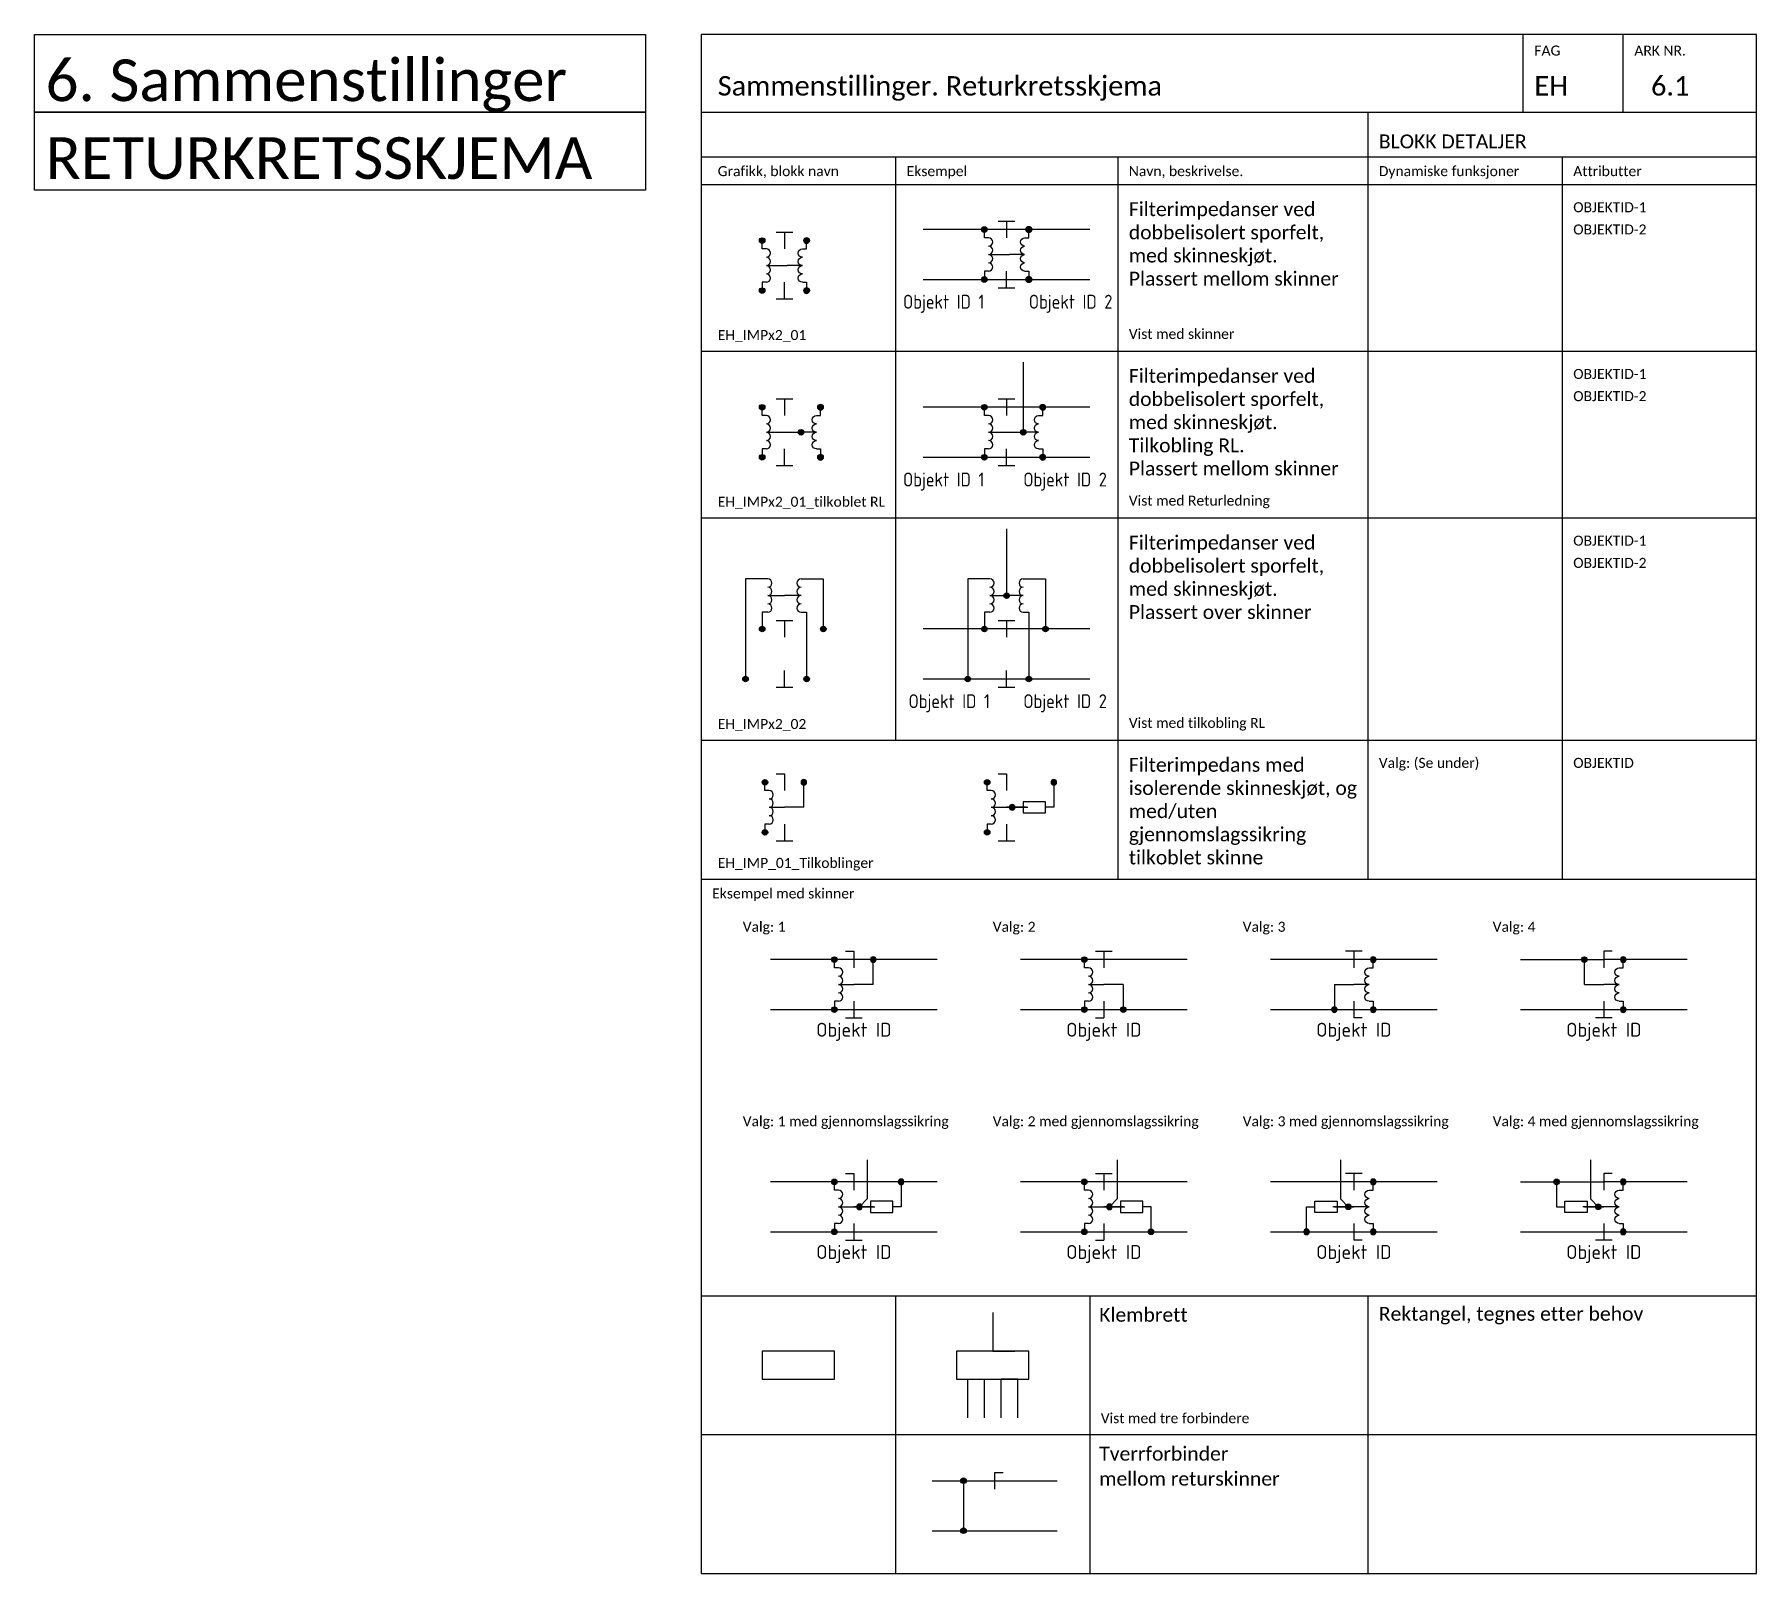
# Model space of a CAD drawing. Header units: metres. Extents: x -951 to 2504, y -1674 to 782.
# Drawn here: x 1135.6 to 1445.6, y -1317 to -1040 of the extents above; entities that cross this region are included whole.
import ezdxf
from ezdxf.enums import TextEntityAlignment as Align

# ---------------------------------------------------------------- set-up
doc = ezdxf.new("R2010")
doc.units = ezdxf.units.M
doc.layers.get('0').update_dxf_attribs({"color": 211})
doc.layers.add('JBTEH_ATT_OBJEKTID', color=2, linetype='Continuous', lineweight=25)
for name, color, linetype in [('JBTEH_Komponenter', 4, 'Continuous'), ('JBTEH_LED_Returledning', 4, 'RETURLEDNING'), ('JBTEH_Skinne_isolert_signal', 240, 'Continuous'), ('JBTEH_Skinne_jordet_retur', 4, 'Continuous'), ('RAMME', 5, 'Continuous'), ('RAMME SYMBOLER', 4, 'Continuous'), ('RAMME TEKST', 7, 'Continuous')]:
    doc.layers.add(name, color=color, linetype=linetype)
doc.styles.add('Calibri', font='calibri.ttf')
doc.styles.add('ISO25', font='iso3098.shx', dxfattribs={"height": 2.5})
doc.linetypes.add('RETURLEDNING', pattern='A,3.2,[133,ltypeshp,S=0.5,R=0,X=0,Y=0],-1,3.2', length=7.4)

# ---------------------------------------------------------------- blocks, each defined once
blk = doc.blocks.new('EH_Koblingspunkt')
h = blk.add_hatch(color=256)
h.dxf.hatch_style = 1
edge = h.paths.add_edge_path()
edge.add_arc((0, 0), 0.5, 0, 360)
blk.add_circle((0, 0), 0.5)
blk = doc.blocks.new('EH_IMPx2_02')
for p, q in [((-3, 18), (-7, 18)), ((-7, 18), (-7, 0)), ((3, 18), (7, 18)), ((7, 18), (7, 9)), ((-3, 15), (0, 15)), ((3, 15), (0, 15)), ((-3, 12), (-4, 12)), ((-4, 12), (-4, 9)), ((-1.5, 10.5), (1.5, 10.5)), ((0, 10.5), (0, 7.5)), ((3, 12), (4, 12)), ((4, 12), (4, 0)), ((-7, 9), (-7, 0)), ((0, -1.5), (0, 1.5)), ((-1.5, -1.5), (1.5, -1.5))]:
    blk.add_line(p, q)
for centre, start, end in [((-3, 17.25), 270, 90), ((-3, 15.75), 270, 90), ((3, 17.25), 90, 270), ((3, 15.75), 90, 270), ((-3, 14.25), 270, 90), ((-3, 12.75), 270, 90), ((3, 14.25), 90, 270), ((3, 12.75), 90, 270)]:
    blk.add_arc(centre, 0.75, start, end)
for p in [(-4, 9), (-4, 9), (7, 9), (-7, 0), (-7, 0), (4, 0)]:
    blk.add_blockref('EH_Koblingspunkt', p)
at = {"layer": 'JBTEH_ATT_OBJEKTID', "style": 'ISO25'}
blk.add_attdef('OBJEKTID-1', text='', height=2.5, dxfattribs=at).set_placement((-3, -5.25), align=Align.RIGHT)
blk.add_attdef('OBJEKTID-2', (3, -5.25), '', height=2.5, dxfattribs=at)
blk = doc.blocks.new('EH_IMP_01')
for p, q in [((0, 7.5), (0, 9)), ((0.75, 7.5), (0, 7.5)), ((0.75, 4.5), (3.5, 4.5)), ((0.75, 1.5), (0, 1.5)), ((0, 1.5), (0, 0))]:
    blk.add_line(p, q)
at = {"linetype": 'ByBlock'}
blk.add_lwpolyline([(0, 0.75), (0, 0)], dxfattribs=at)
for centre in [(0.75, 6.75), (0.75, 5.25), (0.75, 3.75), (0.75, 2.25)]:
    blk.add_arc(centre, 0.75, 270, 90)
for p in [(0, 9), (0, 0)]:
    blk.add_blockref('EH_Koblingspunkt', p)
at = {"layer": 'JBTEH_ATT_OBJEKTID', "style": 'ISO25', "flags": 4}
blk.add_attdef('OBJEKTID', text='', height=2.5, dxfattribs=at).set_placement((0, -3.25), align=Align.MIDDLE)
blk = doc.blocks.new('EH_IMPx2_01')
for p, q in [((-1.5, 10.5), (1.5, 10.5)), ((0, 10.5), (0, 7.5)), ((-0.5, 4.5), (0.5, 4.5)), ((0, -1.5), (0, 1.5)), ((-1.5, -1.5), (1.5, -1.5))]:
    blk.add_line(p, q)
for name, p in [('EH_IMP_01', (-4, 0)), ('EH_Koblingspunkt', (-4, 9)), ('EH_Koblingspunkt', (4, 9)), ('EH_Koblingspunkt', (-4, 0)), ('EH_Koblingspunkt', (4, 0))]:
    blk.add_blockref(name, p)
at = {"xscale": -1}
blk.add_blockref('EH_IMP_01', (4, 0), dxfattribs=at)
at = {"layer": 'JBTEH_ATT_OBJEKTID', "style": 'ISO25'}
blk.add_attdef('OBJEKTID-1', text='', height=2.5, dxfattribs=at).set_placement((-4, -5.25), align=Align.RIGHT)
blk.add_attdef('OBJEKTID-2', (4, -5.25), '', height=2.5, dxfattribs=at)
blk = doc.blocks.new('EH_IMPx2_01_tilkoblet RL')
for p, q in [((-1.5, 10.5), (1.5, 10.5)), ((0, 10.5), (0, 7.5)), ((-0.5, 4.5), (3, 4.5)), ((0, -1.5), (0, 1.5)), ((-1.5, -1.5), (1.5, -1.5))]:
    blk.add_line(p, q)
for name, p in [('EH_IMP_01', (-4, 0)), ('EH_Koblingspunkt', (-4, 9)), ('EH_Koblingspunkt', (6.5, 9)), ('EH_Koblingspunkt', (3, 4.5)), ('EH_Koblingspunkt', (-4, 0)), ('EH_Koblingspunkt', (6.5, 0))]:
    blk.add_blockref(name, p)
at = {"xscale": -1}
blk.add_blockref('EH_IMP_01', (6.5, 0), dxfattribs=at)
at = {"layer": 'JBTEH_ATT_OBJEKTID', "style": 'ISO25'}
blk.add_attdef('OBJEKTID-1', text='', height=2.5, dxfattribs=at).set_placement((-4, -5.25), align=Align.RIGHT)
blk.add_attdef('OBJEKTID-2', (3, -5.25), '', height=2.5, dxfattribs=at)
blk = doc.blocks.new('EH_Gjennomslagssikring')
for p, q in [((-1, 7), (-1, 3)), ((1, 7), (-1, 7)), ((1, 3), (1, 7)), ((0, 3), (0, 3.8)), ((-1, 3), (1, 3)), ((0, 0), (0, 3))]:
    blk.add_line(p, q)
blk.add_solid([(0.8, 3.8), (-0.8, 3.8), (0, 5.4), (0.8, 3.8)])
blk = doc.blocks.new('*U120')
for p, q in [((-1.5, 10.5), (0, 10.5)), ((0, 10.5), (0, 7.5)), ((8.5, 9), (8.5, 4.5)), ((3.5, 4.5), (0, 4.5)), ((8.5, 4.5), (7, 4.5)), ((0, 1.5), (0, -1.5)), ((-1.5, -1.5), (0, -1.5)), ((0, -1.5), (1.5, -1.5))]:
    blk.add_line(p, q)
for name, p in [('EH_IMP_01', (-3.5, 0)), ('EH_Koblingspunkt', (-3.5, 9)), ('EH_Koblingspunkt', (-3.5, 0))]:
    blk.add_blockref(name, p)
at = {"xscale": -1, "rotation": 180}
for p in [(8.5, 9), (1, 4.5)]:
    blk.add_blockref('EH_Koblingspunkt', p, dxfattribs=at)
at = {"rotation": 270}
blk.add_blockref('EH_Gjennomslagssikring', (0, 4.5), dxfattribs=at)
at = {"layer": 'JBTEH_ATT_OBJEKTID', "style": 'ISO25', "flags": 4}
blk.add_attdef('OBJEKTID', text='', height=2.5, dxfattribs=at).set_placement((0, -4), align=Align.MIDDLE)
blk = doc.blocks.new('*U121')
for p, q in [((-1.5, 10.5), (0, 10.5)), ((0, 10.5), (1.5, 10.5)), ((0, 10.5), (0, 7.5)), ((3.5, 4.5), (0, 4.5)), ((8.5, 4.5), (7, 4.5)), ((8.5, 0), (8.5, 4.5)), ((0, 1.5), (0, -1.5)), ((-1.5, -1.5), (0, -1.5))]:
    blk.add_line(p, q)
for name, p in [('EH_IMP_01', (-3.5, 0)), ('EH_Koblingspunkt', (-3.5, 9)), ('EH_Koblingspunkt', (-3.5, 0)), ('EH_Koblingspunkt', (8.5, 0))]:
    blk.add_blockref(name, p)
at = {"rotation": 270}
blk.add_blockref('EH_Gjennomslagssikring', (0, 4.5), dxfattribs=at)
at = {"xscale": -1, "rotation": 180}
blk.add_blockref('EH_Koblingspunkt', (1, 4.5), dxfattribs=at)
at = {"layer": 'JBTEH_ATT_OBJEKTID', "style": 'ISO25', "flags": 4}
blk.add_attdef('OBJEKTID', text='', height=2.5, dxfattribs=at).set_placement((0, -4), align=Align.MIDDLE)
blk = doc.blocks.new('*U123')
for p, q in [((1.5, 10.5), (0, 10.5)), ((0, 10.5), (0, 7.5)), ((-8.5, 9), (-8.5, 4.5)), ((-8.5, 4.5), (-7, 4.5)), ((-3.5, 4.5), (0, 4.5)), ((0, 1.5), (0, -1.5)), ((0, -1.5), (-1.5, -1.5)), ((1.5, -1.5), (0, -1.5))]:
    blk.add_line(p, q)
at = {"rotation": 180.0000000000087}
for p in [(-8.5, 9), (-1, 4.5)]:
    blk.add_blockref('EH_Koblingspunkt', p, dxfattribs=at)
at = {"xscale": -1}
for name, p, rotation in [('EH_IMP_01', (3.5, 0), 8.633094239485217e-12), ('EH_Koblingspunkt', (3.5, 9), 8.633094239485217e-12), ('EH_Gjennomslagssikring', (0, 4.5), 90.00000000000873), ('EH_Koblingspunkt', (3.5, 0), 8.633094239485217e-12)]:
    blk.add_blockref(name, p, dxfattribs=dict(at, rotation=rotation))
at = {"layer": 'JBTEH_ATT_OBJEKTID', "style": 'ISO25', "flags": 4}
blk.add_attdef('OBJEKTID', text='', height=2.5, dxfattribs=at).set_placement((0, -4), align=Align.MIDDLE)
blk = doc.blocks.new('*U122')
for p, q in [((0, 10.5), (-1.5, 10.5)), ((1.5, 10.5), (0, 10.5)), ((0, 10.5), (0, 7.5)), ((-8.5, 0), (-8.5, 4.5)), ((-8.5, 4.5), (-7, 4.5)), ((-3.5, 4.5), (0, 4.5)), ((0, 1.5), (0, -1.5)), ((1.5, -1.5), (0, -1.5))]:
    blk.add_line(p, q)
at = {"xscale": -1}
for name, p, rotation in [('EH_IMP_01', (3.5, 0), 8.633094239485217e-12), ('EH_Koblingspunkt', (3.5, 9), 8.633094239485217e-12), ('EH_Gjennomslagssikring', (0, 4.5), 90.00000000000873), ('EH_Koblingspunkt', (-8.5, 0), 8.633094239485217e-12), ('EH_Koblingspunkt', (3.5, 0), 8.633094239485217e-12)]:
    blk.add_blockref(name, p, dxfattribs=dict(at, rotation=rotation))
at = {"rotation": 180.0000000000087}
blk.add_blockref('EH_Koblingspunkt', (-1, 4.5), dxfattribs=at)
at = {"layer": 'JBTEH_ATT_OBJEKTID', "style": 'ISO25', "flags": 4}
blk.add_attdef('OBJEKTID', text='', height=2.5, dxfattribs=at).set_placement((0, -4), align=Align.MIDDLE)
blk = doc.blocks.new('*U119')
for p, q in [((-1.5, 10.5), (0, 10.5)), ((0, 10.5), (0, 7.5)), ((3.5, 4.5), (3.5, 9)), ((3.5, 4.5), (0, 4.5)), ((0, 1.5), (0, -1.5)), ((-1.5, -1.5), (0, -1.5)), ((0, -1.5), (1.5, -1.5))]:
    blk.add_line(p, q)
for name, p in [('EH_IMP_01', (-3.5, 0)), ('EH_Koblingspunkt', (-3.5, 9)), ('EH_Koblingspunkt', (-3.5, 0))]:
    blk.add_blockref(name, p)
at = {"xscale": -1, "rotation": 180}
blk.add_blockref('EH_Koblingspunkt', (3.5, 9), dxfattribs=at)
at = {"layer": 'JBTEH_ATT_OBJEKTID', "style": 'ISO25', "flags": 4}
blk.add_attdef('OBJEKTID', text='', height=2.5, dxfattribs=at).set_placement((0, -4), align=Align.MIDDLE)
blk = doc.blocks.new('*U124')
for p, q in [((-1.5, 10.5), (0, 10.5)), ((0, 10.5), (1.5, 10.5)), ((0, 10.5), (0, 7.5)), ((3.5, 4.5), (0, 4.5)), ((3.5, 4.5), (3.5, 0)), ((0, 1.5), (0, -1.5)), ((-1.5, -1.5), (0, -1.5))]:
    blk.add_line(p, q)
for name, p in [('EH_IMP_01', (-3.5, 0)), ('EH_Koblingspunkt', (-3.5, 9)), ('EH_Koblingspunkt', (-3.5, 0)), ('EH_Koblingspunkt', (3.5, 0))]:
    blk.add_blockref(name, p)
at = {"layer": 'JBTEH_ATT_OBJEKTID', "style": 'ISO25', "flags": 4}
blk.add_attdef('OBJEKTID', text='', height=2.5, dxfattribs=at).set_placement((0, -4), align=Align.MIDDLE)
blk = doc.blocks.new('*U126')
for p, q in [((1.5, 10.5), (0, 10.5)), ((0, 10.5), (0, 7.5)), ((-3.5, 4.5), (-3.5, 9)), ((-3.5, 4.5), (0, 4.5)), ((0, 1.5), (0, -1.5)), ((0, -1.5), (-1.5, -1.5)), ((1.5, -1.5), (0, -1.5))]:
    blk.add_line(p, q)
at = {"rotation": 180.0000000000087}
blk.add_blockref('EH_Koblingspunkt', (-3.5, 9), dxfattribs=at)
at = {"xscale": -1, "rotation": 8.633094239485217e-12}
for name, p in [('EH_IMP_01', (3.5, 0)), ('EH_Koblingspunkt', (3.5, 9)), ('EH_Koblingspunkt', (3.5, 0))]:
    blk.add_blockref(name, p, dxfattribs=at)
at = {"layer": 'JBTEH_ATT_OBJEKTID', "style": 'ISO25', "flags": 4}
blk.add_attdef('OBJEKTID', text='', height=2.5, dxfattribs=at).set_placement((0, -4), align=Align.MIDDLE)
blk = doc.blocks.new('*U125')
for p, q in [((0, 10.5), (-1.5, 10.5)), ((1.5, 10.5), (0, 10.5)), ((0, 10.5), (0, 7.5)), ((-3.5, 4.5), (-3.5, 0)), ((-3.5, 4.5), (0, 4.5)), ((0, 1.5), (0, -1.5)), ((1.5, -1.5), (0, -1.5))]:
    blk.add_line(p, q)
at = {"xscale": -1, "rotation": 8.633094239485217e-12}
for name, p in [('EH_IMP_01', (3.5, 0)), ('EH_Koblingspunkt', (3.5, 9)), ('EH_Koblingspunkt', (-3.5, 0)), ('EH_Koblingspunkt', (3.5, 0))]:
    blk.add_blockref(name, p, dxfattribs=at)
at = {"layer": 'JBTEH_ATT_OBJEKTID', "style": 'ISO25', "flags": 4}
blk.add_attdef('OBJEKTID', text='', height=2.5, dxfattribs=at).set_placement((0, -4), align=Align.MIDDLE)
blk = doc.blocks.new('EH_Skinneskjot_enkel')
for p, q in [((0, -1.5), (0, 1.5)), ((0, 1.5), (1.5, 1.5))]:
    blk.add_line(p, q)

msp = doc.modelspace()

# ---------------------------------------------------------------- linework, layer by layer
at = {"layer": 'JBTEH_Komponenter', "ltscale": 5}
msp.add_line((1301.62, -1281), (1301.62, -1282), dxfattribs=at)
at = {"layer": 'JBTEH_Komponenter'}
for points in [[(1279.62, -1277), (1266.62, -1277), (1266.62, -1282), (1279.62, -1282)], [(1314.62, -1277), (1301.62, -1277), (1301.62, -1282), (1314.62, -1282)]]:
    msp.add_lwpolyline(points, close=True, dxfattribs=at)
at = {"layer": 'JBTEH_LED_Returledning'}
for p, q in [((1313.62, -1099), (1313.62, -1111.6)), ((1310.62, -1129), (1310.62, -1141))]:
    msp.add_line(p, q, dxfattribs=at)
at = {"layer": 'JBTEH_LED_Returledning', "flags": 128}
for points in [[(1285.53, -1242.55), (1285.53, -1249.59), (1284.12, -1251)], [(1330.53, -1242.55), (1330.53, -1249.59), (1329.12, -1251)], [(1370.71, -1242.55), (1370.71, -1249.59), (1372.12, -1251)], [(1415.71, -1242.55), (1415.71, -1249.59), (1417.12, -1251)], [(1308.12, -1270), (1308.12, -1277), (1312.12, -1277)], [(1303.62, -1289), (1303.62, -1282), (1306.62, -1282)], [(1306.62, -1289), (1306.62, -1282), (1309.62, -1282)], [(1309.62, -1289), (1309.62, -1282), (1312.62, -1282)], [(1312.62, -1289), (1312.62, -1282), (1309.62, -1282)]]:
    msp.add_lwpolyline(points, dxfattribs=at)
at = {"layer": 'JBTEH_Skinne_isolert_signal'}
msp.add_line((1308.49, -1300.29), (1319.74, -1300.29), dxfattribs=at)
for points in [[(1325.62, -1075.1), (1295.62, -1075.1)], [(1295.62, -1084.1), (1325.62, -1084.1)], [(1325.62, -1107.1), (1295.62, -1107.1)], [(1295.62, -1116.1), (1325.62, -1116.1)], [(1325.62, -1147), (1295.62, -1147)], [(1295.62, -1156), (1325.62, -1156)], [(1283.12, -1206.5), (1268.12, -1206.5)], [(1343.12, -1206.5), (1313.12, -1206.5)], [(1388.12, -1206.5), (1358.12, -1206.5)], [(1433.12, -1206.5), (1418.12, -1206.5)], [(1268.12, -1215.5), (1298.12, -1215.5)], [(1313.12, -1215.5), (1328.12, -1215.5)], [(1373.12, -1215.5), (1388.12, -1215.5)], [(1403.12, -1215.5), (1433.12, -1215.5)], [(1283.12, -1246.5), (1268.12, -1246.5)], [(1343.12, -1246.5), (1313.12, -1246.5)], [(1388.12, -1246.5), (1358.12, -1246.5)], [(1433.12, -1246.5), (1418.12, -1246.5)], [(1268.12, -1255.5), (1298.12, -1255.5)], [(1313.12, -1255.5), (1328.12, -1255.5)], [(1373.12, -1255.5), (1388.12, -1255.5)], [(1403.12, -1255.5), (1433.12, -1255.5)]]:
    msp.add_lwpolyline(points, dxfattribs=at)
at = {"layer": 'JBTEH_Skinne_jordet_retur'}
for p, q in [((1297.22, -1300.29), (1308.49, -1300.29)), ((1302.85, -1300.29), (1302.85, -1309.29)), ((1297.22, -1309.29), (1319.74, -1309.29))]:
    msp.add_line(p, q, dxfattribs=at)
for points in [[(1298.12, -1206.5), (1283.12, -1206.5)], [(1403.12, -1206.5), (1418.12, -1206.5)], [(1328.12, -1215.5), (1343.12, -1215.5)], [(1358.12, -1215.5), (1373.12, -1215.5)], [(1298.12, -1246.5), (1283.12, -1246.5)], [(1403.12, -1246.5), (1418.12, -1246.5)], [(1328.12, -1255.5), (1343.12, -1255.5)], [(1358.12, -1255.5), (1373.12, -1255.5)]]:
    msp.add_lwpolyline(points, dxfattribs=at)
at = {"layer": 'RAMME'}
for points in [[(1135.62, -1040), (1245.62, -1040), (1245.62, -1054), (1135.62, -1054)], [(1445.62, -1040), (1255.62, -1040), (1255.62, -1317), (1445.62, -1317)], [(1135.62, -1054), (1245.62, -1054), (1245.62, -1068), (1135.62, -1068)]]:
    msp.add_lwpolyline(points, close=True, dxfattribs=at)
msp.add_lwpolyline([(1255.62, -1054), (1445.62, -1054)], dxfattribs=at)
at = {"layer": 'RAMME SYMBOLER'}
for p, q in [((1403.62, -1054), (1403.62, -1040)), ((1421.62, -1054), (1421.62, -1040)), ((1375.62, -1054), (1375.62, -1192)), ((1255.62, -1062), (1445.62, -1062)), ((1290.62, -1062), (1290.62, -1167)), ((1330.62, -1062), (1330.62, -1192)), ((1410.62, -1062), (1410.62, -1192)), ((1255.62, -1067), (1445.62, -1067)), ((1255.62, -1097), (1290.62, -1097)), ((1255.62, -1097), (1445.62, -1097)), ((1255.62, -1127), (1445.62, -1127)), ((1255.62, -1167), (1445.62, -1167)), ((1330.62, -1172), (1330.62, -1192)), ((1255.62, -1192), (1445.62, -1192)), ((1255.62, -1267), (1445.62, -1267)), ((1290.62, -1267), (1290.62, -1317)), ((1325.62, -1267), (1325.62, -1317)), ((1375.62, -1267), (1375.62, -1317)), ((1255.62, -1292), (1445.62, -1292))]:
    msp.add_line(p, q, dxfattribs=at)

# ---------------------------------------------------------------- block references
at = {"layer": 'JBTEH_Komponenter'}
for name, p in [('EH_IMPx2_01', (1270.62, -1086.1)), ('EH_IMPx2_01_tilkoblet RL', (1270.62, -1116.1)), ('EH_IMPx2_02', (1270.62, -1156)), ('EH_Koblingspunkt', (1310.62, -1141)), ('*U119', (1270.62, -1183.6)), ('*U120', (1310.62, -1183.6)), ('EH_Skinneskjot_enkel', (1308.49, -1300.29)), ('EH_Koblingspunkt', (1302.85, -1300.29)), ('EH_Koblingspunkt', (1302.85, -1309.29))]:
    msp.add_blockref(name, p, dxfattribs=at)
ref = msp.add_blockref('EH_IMPx2_01', (1310.62, -1084.1), dxfattribs=at)
ref.add_attrib('OBJEKTID-1', 'Objekt ID 1', dxfattribs={"layer": 'JBTEH_ATT_OBJEKTID', "height": 2.5, "style": 'ISO25', "width": 0.9}).set_placement((1306.62, -1089.35), align=Align.RIGHT)
ref.add_attrib('OBJEKTID-2', 'Objekt ID 2', (1314.62, -1089.35), dxfattribs={"layer": 'JBTEH_ATT_OBJEKTID', "height": 2.5, "style": 'ISO25', "width": 0.9})
ref = msp.add_blockref('EH_IMPx2_01_tilkoblet RL', (1310.62, -1116.1), dxfattribs=at)
ref.add_attrib('OBJEKTID-1', 'Objekt ID 1', dxfattribs={"layer": 'JBTEH_ATT_OBJEKTID', "height": 2.5, "style": 'ISO25', "width": 0.9}).set_placement((1306.62, -1121.35), align=Align.RIGHT)
ref.add_attrib('OBJEKTID-2', 'Objekt ID 2', (1313.62, -1121.35), dxfattribs={"layer": 'JBTEH_ATT_OBJEKTID', "height": 2.5, "style": 'ISO25', "width": 0.9})
ref = msp.add_blockref('EH_IMPx2_02', (1310.62, -1156), dxfattribs=at)
ref.add_attrib('OBJEKTID-1', 'Objekt ID 1', dxfattribs={"layer": 'JBTEH_ATT_OBJEKTID', "height": 2.5, "style": 'ISO25', "width": 0.9}).set_placement((1307.62, -1161.25), align=Align.RIGHT)
ref.add_attrib('OBJEKTID-2', 'Objekt ID 2', (1313.62, -1161.25), dxfattribs={"layer": 'JBTEH_ATT_OBJEKTID', "height": 2.5, "style": 'ISO25', "width": 0.9})
ref = msp.add_blockref('*U119', (1283.12, -1215.5), dxfattribs=at)
ref.add_attrib('OBJEKTID', 'Objekt ID', dxfattribs={"layer": 'JBTEH_ATT_OBJEKTID', "height": 2.5, "style": 'ISO25'}).set_placement((1283.12, -1219.5), align=Align.MIDDLE)
ref = msp.add_blockref('*U124', (1328.12, -1215.5), dxfattribs=at)
ref.add_attrib('OBJEKTID', 'Objekt ID', dxfattribs={"layer": 'JBTEH_ATT_OBJEKTID', "height": 2.5, "style": 'ISO25'}).set_placement((1328.12, -1219.5), align=Align.MIDDLE)
ref = msp.add_blockref('*U125', (1373.12, -1215.5), dxfattribs=at)
ref.add_attrib('OBJEKTID', 'Objekt ID', dxfattribs={"layer": 'JBTEH_ATT_OBJEKTID', "height": 2.5, "style": 'ISO25'}).set_placement((1373.12, -1219.5), align=Align.MIDDLE)
ref = msp.add_blockref('*U126', (1418.12, -1215.5), dxfattribs=at)
ref.add_attrib('OBJEKTID', 'Objekt ID', dxfattribs={"layer": 'JBTEH_ATT_OBJEKTID', "height": 2.5, "style": 'ISO25'}).set_placement((1418.12, -1219.5), align=Align.MIDDLE)
ref = msp.add_blockref('*U120', (1283.12, -1255.5), dxfattribs=at)
ref.add_attrib('OBJEKTID', 'Objekt ID', dxfattribs={"layer": 'JBTEH_ATT_OBJEKTID', "height": 2.5, "style": 'ISO25'}).set_placement((1283.12, -1259.5), align=Align.MIDDLE)
ref = msp.add_blockref('*U121', (1328.12, -1255.5), dxfattribs=at)
ref.add_attrib('OBJEKTID', 'Objekt ID', dxfattribs={"layer": 'JBTEH_ATT_OBJEKTID', "height": 2.5, "style": 'ISO25'}).set_placement((1328.12, -1259.5), align=Align.MIDDLE)
ref = msp.add_blockref('*U122', (1373.12, -1255.5), dxfattribs=at)
ref.add_attrib('OBJEKTID', 'Objekt ID', dxfattribs={"layer": 'JBTEH_ATT_OBJEKTID', "height": 2.5, "style": 'ISO25'}).set_placement((1373.12, -1259.5), align=Align.MIDDLE)
ref = msp.add_blockref('*U123', (1418.12, -1255.5), dxfattribs=at)
ref.add_attrib('OBJEKTID', 'Objekt ID', dxfattribs={"layer": 'JBTEH_ATT_OBJEKTID', "height": 2.5, "style": 'ISO25'}).set_placement((1418.12, -1259.5), align=Align.MIDDLE)

# ---------------------------------------------------------------- texts
at = {"layer": 'RAMME TEKST', "style": 'Calibri'}
for s, height, p in [('6. Sammenstillinger ', 7.5, (1137.62, -1052)), ('RETURKRETSSKJEMA', 7.5, (1137.62, -1066)), ('OBJEKTID-1', 1.8, (1412.62, -1072)), ('OBJEKTID-2', 1.8, (1412.62, -1076)), ('OBJEKTID-1', 1.8, (1412.62, -1102)), ('OBJEKTID-2', 1.8, (1412.62, -1106)), ('OBJEKTID-1', 1.8, (1412.62, -1132)), ('OBJEKTID-2', 1.8, (1412.62, -1136)), ('OBJEKTID', 1.8, (1412.62, -1172)), ('Klembrett', 2.5, (1327.29, -1271.68)), ('Vist med tre forbindere', 1.8, (1327.57, -1289.94)), ('Tverrforbinder', 2.5, (1327.29, -1296.68)), ('mellom returskinner', 2.5, (1327.29, -1301.18))]:
    msp.add_text(s, height=height, dxfattribs=at).set_placement(p)
at = {"layer": 'RAMME TEKST', "linetype": 'ByBlock', "style": 'Calibri'}
for s, height, p in [('FAG', 1.8, (1405.62, -1043.8)), ('ARK NR.', 1.8, (1423.62, -1043.8)), ('Sammenstillinger. Returkretsskjema', 3.5, (1258.62, -1051)), ('EH', 3.5, (1405.62, -1051)), ('6.1', 3.5, (1426.62, -1051)), ('BLOKK DETALJER', 2.5, (1377.62, -1060.5)), ('Grafikk, blokk navn', 1.8, (1258.62, -1065.5)), ('Eksempel', 1.8, (1292.62, -1065.5)), ('Navn, beskrivelse. ', 1.8, (1332.62, -1065.5)), ('Dynamiske funksjoner', 1.8, (1377.62, -1065.5)), ('Attributter', 1.8, (1412.62, -1065.5)), ('EH_IMPx2_01', 1.8, (1258.62, -1095)), ('EH_IMPx2_01_tilkoblet RL', 1.8, (1258.62, -1125)), ('EH_IMPx2_02', 1.8, (1258.62, -1165)), ('EH_IMP_01_Tilkoblinger', 1.8, (1258.62, -1190)), ('Eksempel med skinner', 1.8, (1257.62, -1195.5)), ('Valg: 1', 1.8, (1263.12, -1201.5)), ('Valg: 2', 1.8, (1308.12, -1201.5)), ('Valg: 3', 1.8, (1353.12, -1201.5)), ('Valg: 4', 1.8, (1398.12, -1201.5)), ('Valg: 1 med gjennomslagssikring ', 1.8, (1263.12, -1236.5)), ('Valg: 2 med gjennomslagssikring ', 1.8, (1308.12, -1236.5)), ('Valg: 3 med gjennomslagssikring ', 1.8, (1353.12, -1236.5)), ('Valg: 4 med gjennomslagssikring ', 1.8, (1398.12, -1236.5))]:
    msp.add_text(s, height=height, dxfattribs=at).set_placement(p)
at = {"layer": 'RAMME TEKST', "attachment_point": 1, "style": 'Calibri'}
for s, insert, char_height, width in [('Filterimpedanser ved dobbelisolert sporfelt, med skinneskjøt. \\PPlassert mellom skinner', (1332.62, -1070.2), 2.5, 43), ('Filterimpedanser ved dobbelisolert sporfelt, med skinneskjøt.\\PTilkobling RL.\\PPlassert mellom skinner', (1332.62, -1100.2), 2.5, 43), ('Filterimpedanser ved dobbelisolert sporfelt, med skinneskjøt. \\PPlassert over skinner', (1332.62, -1130.2), 2.5, 43), ('Filterimpedans med isolerende skinneskjøt, og med/uten gjennomslagssikring tilkoblet skinne', (1332.62, -1170.2), 2.5, 42), ('Valg: (Se under)', (1377.62, -1170.2), 1.8, 33)]:
    msp.add_mtext(s, dxfattribs=dict(at, insert=insert, char_height=char_height, width=width))
at = {"layer": 'RAMME TEKST', "linetype": 'ByBlock', "attachment_point": 1, "style": 'Calibri'}
for s, width, insert, char_height in [('Vist med skinner', 30.7302, (1332.62, -1093), 1.8), ('Vist med Returledning', 30.7302, (1332.62, -1123), 1.8), ('Vist med tilkobling RL', 30.7302, (1332.62, -1163), 1.8), ('Rektangel, tegnes etter behov', 56.0567, (1377.62, -1269), 2.5)]:
    msp.add_mtext_dynamic_manual_height_columns(s, width=width, gutter_width=6.5, heights=[0], dxfattribs=dict(at, insert=insert, char_height=char_height))

doc.saveas('drawing.dxf')
